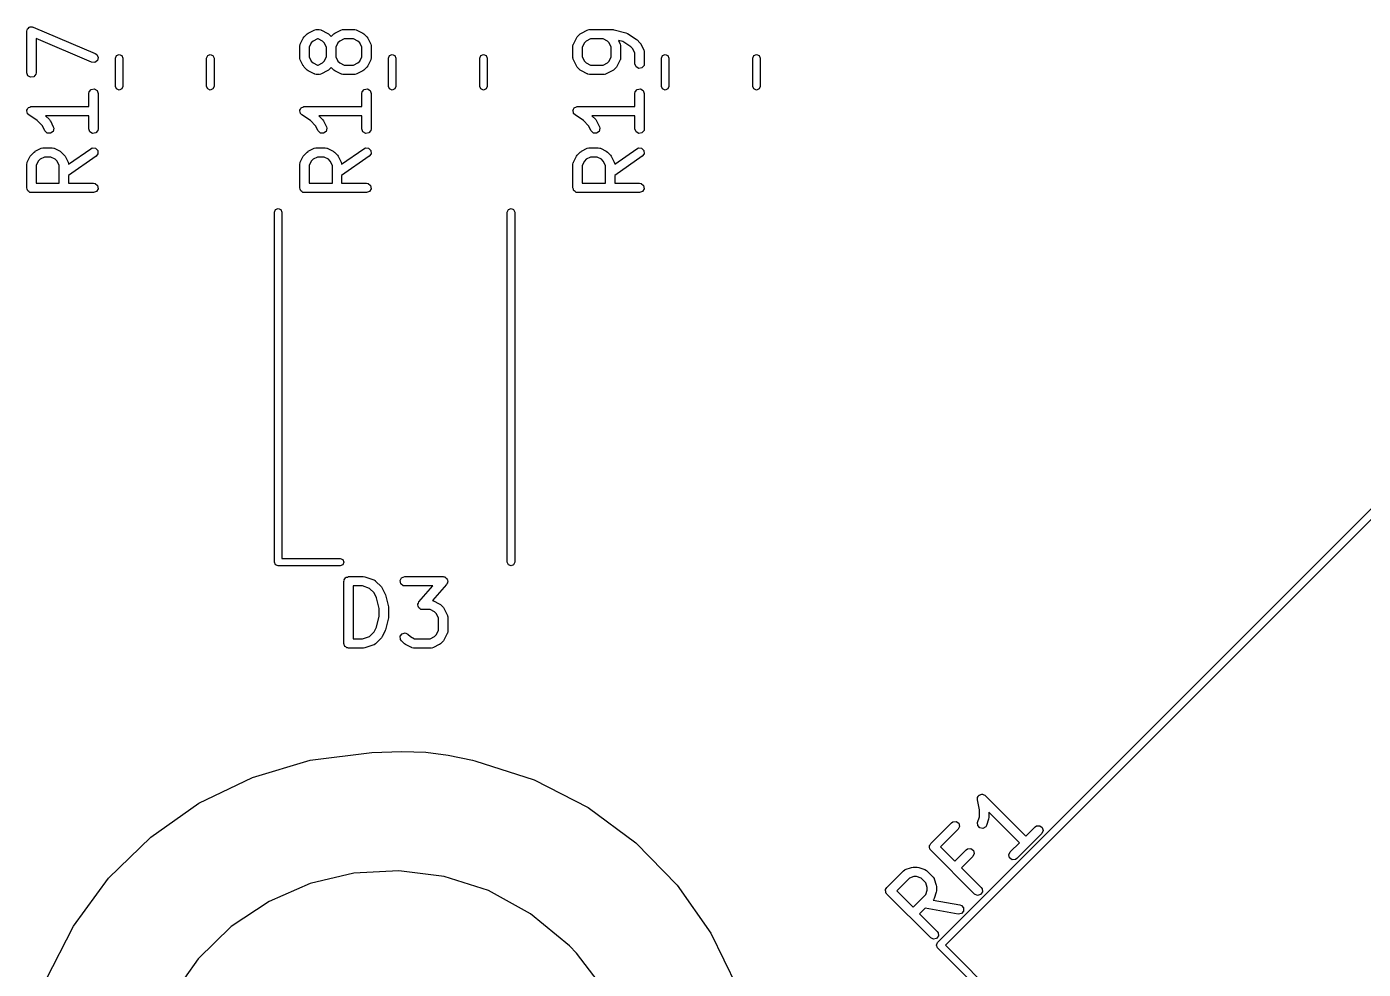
# Model space of a CAD drawing. Extents: x 105.3 to 189, y -138.1 to -56.1.
# Drawn here: x 142.58 to 164.11, y -108 to -92.82 of the extents above; entities that cross this region are included whole.
import ezdxf

# ---------------------------------------------------------------- set-up
doc = ezdxf.new("R2010")
doc.units = 0
doc.layers.add('BLACK', color=7, linetype='CONTINUOUS')

msp = doc.modelspace()

# ---------------------------------------------------------------- linework, layer by layer
at = {"layer": 'BLACK', "linetype": 'CONTINUOUS'}
for p, q in [((142.577, -92.8905), (142.582, -92.8648)), ((142.577, -93.5571), (142.577, -92.8905)), ((142.582, -92.8648), (142.588, -92.858)), ((142.588, -92.858), (142.59, -92.8494)), ((142.59, -92.8494), (142.604, -92.8389)), ((142.604, -92.8389), (142.615, -92.8255)), ((142.615, -92.8255), (142.624, -92.824)), ((142.624, -92.824), (142.631, -92.8187)), ((142.631, -92.8187), (142.648, -92.8197)), ((142.648, -92.8197), (142.665, -92.8166)), ((142.665, -92.8166), (142.673, -92.821)), ((142.673, -92.821), (142.682, -92.8215)), ((142.682, -92.8215), (143.682, -93.2501)), ((143.623, -93.388), (142.727, -93.0042)), ((142.727, -93.0042), (142.727, -93.5571)), ((146.985, -93.095), (147.033, -92.9998)), ((147.033, -92.9998), (147.046, -92.9818)), ((147.046, -92.9818), (147.047, -92.9803)), ((147.047, -92.9803), (147.095, -92.9327)), ((147.095, -92.9327), (147.113, -92.9198)), ((147.113, -92.9198), (147.114, -92.9186)), ((147.114, -92.9186), (147.209, -92.871)), ((147.261, -93.0131), (147.192, -93.0474)), ((147.209, -92.871), (147.234, -92.8636)), ((147.234, -92.8636), (147.239, -92.8646)), ((147.239, -92.8646), (147.243, -92.8631)), ((147.243, -92.8631), (147.29, -92.8631)), ((147.273, -93.0131), (147.261, -93.0131)), ((147.341, -93.0474), (147.273, -93.0131)), ((147.29, -92.8631), (147.316, -92.8676)), ((147.316, -92.8676), (147.32, -92.8705)), ((147.32, -92.8705), (147.324, -92.871)), ((147.324, -92.871), (147.419, -92.9186)), ((147.419, -92.9186), (147.437, -92.932)), ((147.437, -92.932), (147.439, -92.9327)), ((147.439, -92.9327), (147.481, -92.9749)), ((147.481, -92.9749), (147.523, -92.9327)), ((147.523, -92.9327), (147.542, -92.9198)), ((147.542, -92.9198), (147.543, -92.9186)), ((147.543, -92.9186), (147.638, -92.871)), ((147.689, -93.0131), (147.621, -93.0474)), ((147.638, -92.871), (147.663, -92.8636)), ((147.663, -92.8636), (147.667, -92.8646)), ((147.667, -92.8646), (147.671, -92.8631)), ((147.671, -92.8631), (147.862, -92.8631)), ((147.844, -93.0131), (147.689, -93.0131)), ((147.913, -93.0474), (147.844, -93.0131)), ((147.862, -92.8631), (147.888, -92.8676)), ((147.888, -92.8676), (147.891, -92.8705)), ((147.891, -92.8705), (147.895, -92.871)), ((147.895, -92.871), (147.991, -92.9186)), ((147.991, -92.9186), (148.009, -92.932)), ((148.009, -92.932), (148.01, -92.9327)), ((148.01, -92.9327), (148.058, -92.9803)), ((148.058, -92.9803), (148.071, -92.9987)), ((148.071, -92.9987), (148.072, -92.9998)), ((148.072, -92.9998), (148.119, -93.095)), ((151.385, -93.095), (151.433, -92.9998)), ((151.433, -92.9998), (151.446, -92.9818)), ((151.446, -92.9818), (151.447, -92.9803)), ((151.447, -92.9803), (151.495, -92.9327)), ((151.495, -92.9327), (151.513, -92.9198)), ((151.513, -92.9198), (151.514, -92.9186)), ((151.514, -92.9186), (151.609, -92.871)), ((151.661, -93.0131), (151.592, -93.0474)), ((151.609, -92.871), (151.634, -92.8636)), ((151.634, -92.8636), (151.639, -92.8646)), ((151.639, -92.8646), (151.643, -92.8631)), ((151.643, -92.8631), (152.024, -92.8631)), ((151.863, -93.0131), (151.661, -93.0131)), ((151.932, -93.0474), (151.863, -93.0131)), ((152.024, -92.8631), (152.039, -92.8657)), ((152.039, -92.8657), (152.042, -92.8653)), ((152.042, -92.8653), (152.232, -92.913)), ((152.232, -92.913), (152.255, -92.9232)), ((152.255, -92.9232), (152.256, -92.9233)), ((152.256, -92.9233), (152.399, -93.0185)), ((152.399, -93.0185), (152.407, -93.0264)), ((152.407, -93.0264), (152.41, -93.0279)), ((152.41, -93.0279), (152.458, -93.0755)), ((146.977, -93.1286), (146.982, -93.1029)), ((146.977, -93.319), (146.977, -93.1286)), ((146.982, -93.1029), (146.985, -93.0995)), ((146.985, -93.0995), (146.985, -93.095)), ((147.162, -93.0778), (147.127, -93.1463)), ((147.127, -93.1463), (147.127, -93.3013)), ((147.192, -93.0474), (147.162, -93.0778)), ((147.372, -93.0778), (147.341, -93.0474)), ((147.406, -93.1463), (147.372, -93.0778)), ((147.406, -93.3013), (147.406, -93.1463)), ((147.59, -93.0778), (147.556, -93.1463)), ((147.556, -93.1463), (147.556, -93.3013)), ((147.621, -93.0474), (147.59, -93.0778)), ((147.943, -93.0778), (147.913, -93.0474)), ((147.977, -93.1463), (147.943, -93.0778)), ((147.977, -93.3013), (147.977, -93.1463)), ((148.119, -93.095), (148.127, -93.12)), ((148.127, -93.12), (148.126, -93.1244)), ((148.126, -93.1244), (148.127, -93.1286)), ((148.127, -93.1286), (148.127, -93.319)), ((151.377, -93.1286), (151.382, -93.1029)), ((151.377, -93.319), (151.377, -93.1286)), ((151.382, -93.1029), (151.385, -93.0995)), ((151.385, -93.0995), (151.385, -93.095)), ((151.562, -93.0778), (151.527, -93.1463)), ((151.527, -93.1463), (151.527, -93.3013)), ((151.592, -93.0474), (151.562, -93.0778)), ((151.962, -93.0778), (151.932, -93.0474)), ((151.996, -93.1463), (151.962, -93.0778)), ((151.996, -93.3013), (151.996, -93.1463)), ((152.183, -93.0553), (152.109, -93.0368)), ((152.109, -93.0368), (152.139, -93.095)), ((152.139, -93.095), (152.146, -93.12)), ((152.146, -93.12), (152.145, -93.1244)), ((152.145, -93.1244), (152.146, -93.1286)), ((152.146, -93.1286), (152.146, -93.319)), ((152.309, -93.1392), (152.183, -93.0553)), ((152.343, -93.173), (152.309, -93.1392)), ((152.377, -93.2415), (152.343, -93.173)), ((152.377, -93.4143), (152.377, -93.2415)), ((152.458, -93.0755), (152.471, -93.0939)), ((152.471, -93.0939), (152.472, -93.095)), ((152.472, -93.095), (152.519, -93.1903)), ((152.519, -93.1903), (152.527, -93.2152)), ((152.527, -93.2152), (152.526, -93.2196)), ((152.526, -93.2196), (152.527, -93.2238)), ((152.527, -93.2238), (152.527, -93.4143)), ((143.674, -93.3908), (143.623, -93.388)), ((143.715, -93.3601), (143.674, -93.3908)), ((143.682, -93.2501), (143.704, -93.2644)), ((143.704, -93.2644), (143.727, -93.3102)), ((143.727, -93.3102), (143.715, -93.3601)), ((144.005, -93.3229), (144.023, -93.2805)), ((144.005, -93.7771), (144.005, -93.3229)), ((144.023, -93.2805), (144.065, -93.2629)), ((144.065, -93.2629), (144.107, -93.2805)), ((144.107, -93.2805), (144.125, -93.3229)), ((144.125, -93.3229), (144.125, -93.7771)), ((145.475, -93.3229), (145.493, -93.2805)), ((145.475, -93.7771), (145.475, -93.3229)), ((145.493, -93.2805), (145.535, -93.2629)), ((145.535, -93.2629), (145.577, -93.2805)), ((145.577, -93.2805), (145.595, -93.3229)), ((145.595, -93.3229), (145.595, -93.7771)), ((146.979, -93.3233), (146.977, -93.319)), ((146.978, -93.3276), (146.979, -93.3233)), ((146.985, -93.3526), (146.978, -93.3276)), ((147.033, -93.4478), (146.985, -93.3526)), ((147.034, -93.449), (147.033, -93.4478)), ((147.047, -93.4673), (147.034, -93.449)), ((147.127, -93.3013), (147.162, -93.3699)), ((147.162, -93.3699), (147.192, -93.4003)), ((147.192, -93.4003), (147.261, -93.4345)), ((147.261, -93.4345), (147.273, -93.4345)), ((147.273, -93.4345), (147.341, -93.4003)), ((147.341, -93.4003), (147.372, -93.3699)), ((147.372, -93.3699), (147.406, -93.3013)), ((147.556, -93.3013), (147.59, -93.3699)), ((147.59, -93.3699), (147.621, -93.4003)), ((147.621, -93.4003), (147.689, -93.4345)), ((147.689, -93.4345), (147.844, -93.4345)), ((147.844, -93.4345), (147.913, -93.4003)), ((147.913, -93.4003), (147.943, -93.3699)), ((147.943, -93.3699), (147.977, -93.3013)), ((148.072, -93.4478), (148.058, -93.4658)), ((148.119, -93.3526), (148.072, -93.4478)), ((148.12, -93.3481), (148.119, -93.3526)), ((148.123, -93.3447), (148.12, -93.3481)), ((148.127, -93.319), (148.123, -93.3447)), ((148.405, -93.3229), (148.423, -93.2805)), ((148.405, -93.7771), (148.405, -93.3229)), ((148.423, -93.2805), (148.465, -93.2629)), ((148.465, -93.2629), (148.507, -93.2805)), ((148.507, -93.2805), (148.525, -93.3229)), ((148.525, -93.3229), (148.525, -93.7771)), ((149.875, -93.3229), (149.893, -93.2805)), ((149.875, -93.7771), (149.875, -93.3229)), ((149.893, -93.2805), (149.935, -93.2629)), ((149.935, -93.2629), (149.977, -93.2805)), ((149.977, -93.2805), (149.995, -93.3229)), ((149.995, -93.3229), (149.995, -93.7771)), ((151.379, -93.3233), (151.377, -93.319)), ((151.378, -93.3276), (151.379, -93.3233)), ((151.385, -93.3526), (151.378, -93.3276)), ((151.433, -93.4478), (151.385, -93.3526)), ((151.434, -93.449), (151.433, -93.4478)), ((151.447, -93.4673), (151.434, -93.449)), ((151.527, -93.3013), (151.562, -93.3699)), ((151.562, -93.3699), (151.592, -93.4003)), ((151.592, -93.4003), (151.661, -93.4345)), ((151.661, -93.4345), (151.863, -93.4345)), ((151.863, -93.4345), (151.932, -93.4003)), ((151.932, -93.4003), (151.962, -93.3699)), ((151.962, -93.3699), (151.996, -93.3013)), ((152.091, -93.4478), (152.078, -93.4658)), ((152.139, -93.3526), (152.091, -93.4478)), ((152.142, -93.3447), (152.139, -93.3481)), ((152.139, -93.3481), (152.139, -93.3526)), ((152.146, -93.319), (152.142, -93.3447)), ((152.395, -93.4625), (152.377, -93.4143)), ((152.523, -93.4399), (152.49, -93.4792)), ((152.527, -93.4143), (152.523, -93.4399)), ((152.805, -93.3229), (152.823, -93.2805)), ((152.805, -93.7771), (152.805, -93.3229)), ((152.823, -93.2805), (152.865, -93.2629)), ((152.865, -93.2629), (152.907, -93.2805)), ((152.907, -93.2805), (152.925, -93.3229)), ((152.925, -93.3229), (152.925, -93.7771)), ((154.275, -93.3229), (154.293, -93.2805)), ((154.275, -93.7771), (154.275, -93.3229)), ((154.293, -93.2805), (154.335, -93.2629)), ((154.335, -93.2629), (154.377, -93.2805)), ((154.377, -93.2805), (154.395, -93.3229)), ((154.395, -93.3229), (154.395, -93.7771)), ((142.595, -93.6054), (142.577, -93.5571)), ((142.639, -93.631), (142.595, -93.6054)), ((142.69, -93.6221), (142.639, -93.631)), ((142.723, -93.5828), (142.69, -93.6221)), ((142.727, -93.5571), (142.723, -93.5828)), ((147.095, -93.5149), (147.047, -93.4673)), ((147.096, -93.5156), (147.095, -93.5149)), ((147.114, -93.529), (147.096, -93.5156)), ((147.209, -93.5766), (147.114, -93.529)), ((147.214, -93.5771), (147.209, -93.5766)), ((147.217, -93.58), (147.214, -93.5771)), ((147.243, -93.5845), (147.217, -93.58)), ((147.29, -93.5845), (147.243, -93.5845)), ((147.295, -93.583), (147.29, -93.5845)), ((147.299, -93.584), (147.295, -93.583)), ((147.324, -93.5766), (147.299, -93.584)), ((147.419, -93.529), (147.324, -93.5766)), ((147.42, -93.5278), (147.419, -93.529)), ((147.439, -93.5149), (147.42, -93.5278)), ((147.481, -93.4727), (147.439, -93.5149)), ((147.523, -93.5149), (147.481, -93.4727)), ((147.525, -93.5156), (147.523, -93.5149)), ((147.543, -93.529), (147.525, -93.5156)), ((147.638, -93.5766), (147.543, -93.529)), ((147.642, -93.5771), (147.638, -93.5766)), ((147.646, -93.58), (147.642, -93.5771)), ((147.671, -93.5845), (147.646, -93.58)), ((147.862, -93.5845), (147.671, -93.5845)), ((147.866, -93.583), (147.862, -93.5845)), ((147.87, -93.584), (147.866, -93.583)), ((147.895, -93.5766), (147.87, -93.584)), ((147.991, -93.529), (147.895, -93.5766)), ((147.992, -93.5278), (147.991, -93.529)), ((148.01, -93.5149), (147.992, -93.5278)), ((148.058, -93.4673), (148.01, -93.5149)), ((148.058, -93.4658), (148.058, -93.4673)), ((151.495, -93.5149), (151.447, -93.4673)), ((151.496, -93.5156), (151.495, -93.5149)), ((151.514, -93.529), (151.496, -93.5156)), ((151.609, -93.5766), (151.514, -93.529)), ((151.614, -93.5771), (151.609, -93.5766)), ((151.617, -93.58), (151.614, -93.5771)), ((151.643, -93.5845), (151.617, -93.58)), ((151.881, -93.5845), (151.643, -93.5845)), ((151.885, -93.583), (151.881, -93.5845)), ((151.89, -93.584), (151.885, -93.583)), ((151.914, -93.5766), (151.89, -93.584)), ((152.01, -93.529), (151.914, -93.5766)), ((152.011, -93.5278), (152.01, -93.529)), ((152.029, -93.5149), (152.011, -93.5278)), ((152.077, -93.4673), (152.029, -93.5149)), ((152.078, -93.4658), (152.077, -93.4673)), ((152.439, -93.4881), (152.395, -93.4625)), ((152.49, -93.4792), (152.439, -93.4881)), ((143.577, -93.8905), (143.582, -93.8648)), ((143.582, -93.8648), (143.615, -93.8255)), ((143.615, -93.8255), (143.665, -93.8166)), ((143.665, -93.8166), (143.71, -93.8423)), ((143.71, -93.8423), (143.727, -93.8905)), ((144.023, -93.8195), (144.005, -93.7771)), ((144.065, -93.8371), (144.023, -93.8195)), ((144.107, -93.8195), (144.065, -93.8371)), ((144.125, -93.7771), (144.107, -93.8195)), ((145.493, -93.8195), (145.475, -93.7771)), ((145.535, -93.8371), (145.493, -93.8195)), ((145.577, -93.8195), (145.535, -93.8371)), ((145.595, -93.7771), (145.577, -93.8195)), ((147.977, -93.8905), (147.982, -93.8648)), ((147.982, -93.8648), (148.015, -93.8255)), ((148.015, -93.8255), (148.065, -93.8166)), ((148.065, -93.8166), (148.11, -93.8423)), ((148.11, -93.8423), (148.127, -93.8905)), ((148.423, -93.8195), (148.405, -93.7771)), ((148.465, -93.8371), (148.423, -93.8195)), ((148.507, -93.8195), (148.465, -93.8371)), ((148.525, -93.7771), (148.507, -93.8195)), ((149.893, -93.8195), (149.875, -93.7771)), ((149.935, -93.8371), (149.893, -93.8195)), ((149.977, -93.8195), (149.935, -93.8371)), ((149.995, -93.7771), (149.977, -93.8195)), ((152.377, -93.8905), (152.382, -93.8648)), ((152.382, -93.8648), (152.415, -93.8255)), ((152.415, -93.8255), (152.465, -93.8166)), ((152.465, -93.8166), (152.51, -93.8423)), ((152.51, -93.8423), (152.527, -93.8905)), ((152.823, -93.8195), (152.805, -93.7771)), ((152.865, -93.8371), (152.823, -93.8195)), ((152.907, -93.8195), (152.865, -93.8371)), ((152.925, -93.7771), (152.907, -93.8195)), ((154.293, -93.8195), (154.275, -93.7771)), ((154.335, -93.8371), (154.293, -93.8195)), ((154.377, -93.8195), (154.335, -93.8371)), ((154.395, -93.7771), (154.377, -93.8195)), ((142.625, -94.1113), (142.644, -94.1016)), ((142.644, -94.1016), (142.648, -94.1027)), ((142.648, -94.1027), (142.652, -94.1012)), ((142.652, -94.1012), (143.577, -94.1012)), ((143.577, -94.1012), (143.577, -93.8905)), ((143.727, -93.8905), (143.727, -94.4619)), ((147.025, -94.1113), (147.044, -94.1016)), ((147.044, -94.1016), (147.048, -94.1027)), ((147.048, -94.1027), (147.052, -94.1012)), ((147.052, -94.1012), (147.977, -94.1012)), ((147.977, -94.1012), (147.977, -93.8905)), ((148.127, -93.8905), (148.127, -94.4619)), ((151.425, -94.1113), (151.444, -94.1016)), ((151.444, -94.1016), (151.448, -94.1027)), ((151.448, -94.1027), (151.452, -94.1012)), ((151.452, -94.1012), (152.377, -94.1012)), ((152.377, -94.1012), (152.377, -93.8905)), ((152.527, -93.8905), (152.527, -94.4619)), ((142.578, -94.1714), (142.579, -94.1674)), ((142.584, -94.1923), (142.578, -94.1714)), ((142.579, -94.1632), (142.589, -94.1443)), ((142.579, -94.1674), (142.579, -94.1632)), ((142.587, -94.2137), (142.584, -94.1923)), ((142.591, -94.2165), (142.587, -94.2137)), ((142.589, -94.1443), (142.598, -94.1244)), ((142.592, -94.2206), (142.591, -94.2165)), ((142.611, -94.2386), (142.592, -94.2206)), ((142.598, -94.1244), (142.602, -94.1225)), ((142.602, -94.1225), (142.604, -94.1187)), ((142.604, -94.1187), (142.625, -94.1113)), ((142.747, -94.3297), (142.611, -94.2386)), ((143.577, -94.2512), (142.881, -94.2512)), ((142.881, -94.2512), (142.944, -94.3136)), ((142.944, -94.3136), (142.956, -94.332)), ((143.577, -94.4619), (143.577, -94.2512)), ((146.978, -94.1714), (146.979, -94.1674)), ((146.984, -94.1923), (146.978, -94.1714)), ((146.979, -94.1632), (146.989, -94.1443)), ((146.979, -94.1674), (146.979, -94.1632)), ((146.987, -94.2137), (146.984, -94.1923)), ((146.991, -94.2165), (146.987, -94.2137)), ((146.989, -94.1443), (146.998, -94.1244)), ((146.992, -94.2206), (146.991, -94.2165)), ((147.011, -94.2386), (146.992, -94.2206)), ((146.998, -94.1244), (147.002, -94.1225)), ((147.002, -94.1225), (147.004, -94.1187)), ((147.004, -94.1187), (147.025, -94.1113)), ((147.147, -94.3297), (147.011, -94.2386)), ((147.977, -94.2512), (147.281, -94.2512)), ((147.281, -94.2512), (147.344, -94.3136)), ((147.344, -94.3136), (147.356, -94.332)), ((147.977, -94.4619), (147.977, -94.2512)), ((151.378, -94.1714), (151.379, -94.1674)), ((151.384, -94.1923), (151.378, -94.1714)), ((151.379, -94.1632), (151.389, -94.1443)), ((151.379, -94.1674), (151.379, -94.1632)), ((151.387, -94.2137), (151.384, -94.1923)), ((151.391, -94.2165), (151.387, -94.2137)), ((151.389, -94.1443), (151.398, -94.1244)), ((151.392, -94.2206), (151.391, -94.2165)), ((151.411, -94.2386), (151.392, -94.2206)), ((151.398, -94.1244), (151.402, -94.1225)), ((151.402, -94.1225), (151.404, -94.1187)), ((151.404, -94.1187), (151.425, -94.1113)), ((151.547, -94.3297), (151.411, -94.2386)), ((152.377, -94.2512), (151.681, -94.2512)), ((151.681, -94.2512), (151.744, -94.3136)), ((151.744, -94.3136), (151.756, -94.332)), ((152.377, -94.4619), (152.377, -94.2512)), ((142.829, -94.4111), (142.747, -94.3297)), ((142.871, -94.4954), (142.829, -94.4111)), ((142.908, -94.5307), (142.871, -94.4954)), ((142.959, -94.5338), (142.908, -94.5307)), ((142.956, -94.332), (142.958, -94.3331)), ((142.958, -94.3331), (143.005, -94.4284)), ((143.001, -94.5032), (142.959, -94.5338)), ((143.013, -94.4533), (143.001, -94.5032)), ((143.005, -94.4284), (143.013, -94.4533)), ((143.595, -94.5101), (143.577, -94.4619)), ((143.639, -94.5358), (143.595, -94.5101)), ((143.69, -94.5269), (143.639, -94.5358)), ((143.723, -94.4876), (143.69, -94.5269)), ((143.727, -94.4619), (143.723, -94.4876)), ((147.229, -94.4111), (147.147, -94.3297)), ((147.271, -94.4954), (147.229, -94.4111)), ((147.308, -94.5307), (147.271, -94.4954)), ((147.359, -94.5338), (147.308, -94.5307)), ((147.356, -94.332), (147.358, -94.3331)), ((147.358, -94.3331), (147.405, -94.4284)), ((147.401, -94.5032), (147.359, -94.5338)), ((147.413, -94.4533), (147.401, -94.5032)), ((147.405, -94.4284), (147.413, -94.4533)), ((147.995, -94.5101), (147.977, -94.4619)), ((148.039, -94.5358), (147.995, -94.5101)), ((148.09, -94.5269), (148.039, -94.5358)), ((148.123, -94.4876), (148.09, -94.5269)), ((148.127, -94.4619), (148.123, -94.4876)), ((151.629, -94.4111), (151.547, -94.3297)), ((151.671, -94.4954), (151.629, -94.4111)), ((151.708, -94.5307), (151.671, -94.4954)), ((151.759, -94.5338), (151.708, -94.5307)), ((151.756, -94.332), (151.758, -94.3331)), ((151.758, -94.3331), (151.805, -94.4284)), ((151.801, -94.5032), (151.759, -94.5338)), ((151.813, -94.4533), (151.801, -94.5032)), ((151.805, -94.4284), (151.813, -94.4533)), ((152.395, -94.5101), (152.377, -94.4619)), ((152.439, -94.5358), (152.395, -94.5101)), ((152.49, -94.5269), (152.439, -94.5358)), ((152.523, -94.4876), (152.49, -94.5269)), ((152.527, -94.4619), (152.523, -94.4876)), ((142.585, -94.9998), (142.633, -94.9046)), ((142.633, -94.9046), (142.646, -94.8865)), ((142.646, -94.8865), (142.647, -94.8851)), ((142.647, -94.8851), (142.695, -94.8374)), ((142.695, -94.8374), (142.713, -94.8246)), ((142.713, -94.8246), (142.714, -94.8234)), ((142.714, -94.8234), (142.809, -94.7758)), ((142.792, -94.9521), (142.762, -94.9825)), ((142.861, -94.9179), (142.792, -94.9521)), ((142.809, -94.7758), (142.834, -94.7683)), ((142.834, -94.7683), (142.839, -94.7694)), ((142.839, -94.7694), (142.843, -94.7679)), ((142.843, -94.7679), (142.986, -94.7679)), ((142.968, -94.9179), (142.861, -94.9179)), ((143.037, -94.9521), (142.968, -94.9179)), ((142.986, -94.7679), (143.011, -94.7724)), ((143.011, -94.7724), (143.015, -94.7753)), ((143.015, -94.7753), (143.019, -94.7758)), ((143.019, -94.7758), (143.114, -94.8234)), ((143.067, -94.9825), (143.037, -94.9521)), ((143.114, -94.8234), (143.133, -94.8368)), ((143.133, -94.8368), (143.134, -94.8374)), ((143.134, -94.8374), (143.182, -94.8851)), ((143.182, -94.8851), (143.194, -94.9034)), ((143.194, -94.9034), (143.196, -94.9046)), ((143.196, -94.9046), (143.243, -94.9998)), ((143.251, -95.0324), (143.609, -94.7814)), ((143.695, -94.9043), (143.251, -95.2152)), ((143.609, -94.7814), (143.633, -94.7704)), ((143.633, -94.7704), (143.684, -94.7749)), ((143.684, -94.7749), (143.72, -94.8112)), ((143.725, -94.8623), (143.695, -94.9043)), ((143.72, -94.8112), (143.725, -94.8623)), ((146.985, -94.9998), (147.033, -94.9046)), ((147.033, -94.9046), (147.046, -94.8865)), ((147.046, -94.8865), (147.047, -94.8851)), ((147.047, -94.8851), (147.095, -94.8374)), ((147.095, -94.8374), (147.113, -94.8246)), ((147.113, -94.8246), (147.114, -94.8234)), ((147.114, -94.8234), (147.209, -94.7758)), ((147.192, -94.9521), (147.162, -94.9825)), ((147.261, -94.9179), (147.192, -94.9521)), ((147.209, -94.7758), (147.234, -94.7683)), ((147.234, -94.7683), (147.239, -94.7694)), ((147.239, -94.7694), (147.243, -94.7679)), ((147.243, -94.7679), (147.386, -94.7679)), ((147.368, -94.9179), (147.261, -94.9179)), ((147.437, -94.9521), (147.368, -94.9179)), ((147.386, -94.7679), (147.411, -94.7724)), ((147.411, -94.7724), (147.415, -94.7753)), ((147.415, -94.7753), (147.419, -94.7758)), ((147.419, -94.7758), (147.514, -94.8234)), ((147.467, -94.9825), (147.437, -94.9521)), ((147.514, -94.8234), (147.533, -94.8368)), ((147.533, -94.8368), (147.534, -94.8374)), ((147.534, -94.8374), (147.582, -94.8851)), ((147.582, -94.8851), (147.594, -94.9034)), ((147.594, -94.9034), (147.596, -94.9046)), ((147.596, -94.9046), (147.643, -94.9998)), ((147.651, -95.0324), (148.009, -94.7814)), ((148.095, -94.9043), (147.651, -95.2152)), ((148.009, -94.7814), (148.033, -94.7704)), ((148.033, -94.7704), (148.084, -94.7749)), ((148.084, -94.7749), (148.12, -94.8112)), ((148.125, -94.8623), (148.095, -94.9043)), ((148.12, -94.8112), (148.125, -94.8623)), ((151.385, -94.9998), (151.433, -94.9046)), ((151.433, -94.9046), (151.446, -94.8865)), ((151.446, -94.8865), (151.447, -94.8851)), ((151.447, -94.8851), (151.495, -94.8374)), ((151.495, -94.8374), (151.513, -94.8246)), ((151.513, -94.8246), (151.514, -94.8234)), ((151.514, -94.8234), (151.609, -94.7758)), ((151.592, -94.9521), (151.562, -94.9825)), ((151.661, -94.9179), (151.592, -94.9521)), ((151.609, -94.7758), (151.634, -94.7683)), ((151.634, -94.7683), (151.639, -94.7694)), ((151.639, -94.7694), (151.643, -94.7679)), ((151.643, -94.7679), (151.786, -94.7679)), ((151.768, -94.9179), (151.661, -94.9179)), ((151.837, -94.9521), (151.768, -94.9179)), ((151.786, -94.7679), (151.811, -94.7724)), ((151.811, -94.7724), (151.815, -94.7753)), ((151.815, -94.7753), (151.819, -94.7758)), ((151.819, -94.7758), (151.914, -94.8234)), ((151.867, -94.9825), (151.837, -94.9521)), ((151.914, -94.8234), (151.933, -94.8368)), ((151.933, -94.8368), (151.934, -94.8374)), ((151.934, -94.8374), (151.982, -94.8851)), ((151.982, -94.8851), (151.994, -94.9034)), ((151.994, -94.9034), (151.996, -94.9046)), ((151.996, -94.9046), (152.043, -94.9998)), ((152.051, -95.0324), (152.409, -94.7814)), ((152.495, -94.9043), (152.051, -95.2152)), ((152.409, -94.7814), (152.433, -94.7704)), ((152.433, -94.7704), (152.484, -94.7749)), ((152.484, -94.7749), (152.52, -94.8112)), ((152.525, -94.8623), (152.495, -94.9043)), ((152.52, -94.8112), (152.525, -94.8623)), ((142.577, -95.0333), (142.582, -95.0077)), ((142.577, -95.4143), (142.577, -95.0333)), ((142.582, -95.0077), (142.585, -95.0042)), ((142.585, -95.0042), (142.585, -94.9998)), ((142.762, -94.9825), (142.727, -95.051)), ((142.727, -95.051), (142.727, -95.3393)), ((143.101, -95.051), (143.067, -94.9825)), ((143.101, -95.3393), (143.101, -95.051)), ((143.243, -94.9998), (143.251, -95.0248)), ((143.251, -95.0248), (143.25, -95.0291)), ((143.25, -95.0291), (143.251, -95.0324)), ((146.977, -95.0333), (146.982, -95.0077)), ((146.977, -95.4143), (146.977, -95.0333)), ((146.982, -95.0077), (146.985, -95.0042)), ((146.985, -95.0042), (146.985, -94.9998)), ((147.162, -94.9825), (147.127, -95.051)), ((147.127, -95.051), (147.127, -95.3393)), ((147.501, -95.051), (147.467, -94.9825)), ((147.501, -95.3393), (147.501, -95.051)), ((147.643, -94.9998), (147.651, -95.0248)), ((147.651, -95.0248), (147.65, -95.0291)), ((147.65, -95.0291), (147.651, -95.0324)), ((151.377, -95.0333), (151.382, -95.0077)), ((151.377, -95.4143), (151.377, -95.0333)), ((151.382, -95.0077), (151.385, -95.0042)), ((151.385, -95.0042), (151.385, -94.9998)), ((151.562, -94.9825), (151.527, -95.051)), ((151.527, -95.051), (151.527, -95.3393)), ((151.901, -95.051), (151.867, -94.9825)), ((151.901, -95.3393), (151.901, -95.051)), ((152.043, -94.9998), (152.051, -95.0248)), ((152.051, -95.0248), (152.05, -95.0291)), ((152.05, -95.0291), (152.051, -95.0324)), ((142.727, -95.3393), (143.101, -95.3393)), ((143.251, -95.2152), (143.251, -95.3393)), ((143.251, -95.3393), (143.652, -95.3393)), ((143.652, -95.3393), (143.678, -95.3438)), ((143.678, -95.3438), (143.717, -95.3768)), ((143.717, -95.3768), (143.726, -95.4273)), ((147.127, -95.3393), (147.501, -95.3393)), ((147.651, -95.2152), (147.651, -95.3393)), ((147.651, -95.3393), (148.052, -95.3393)), ((148.052, -95.3393), (148.078, -95.3438)), ((148.078, -95.3438), (148.117, -95.3768)), ((148.117, -95.3768), (148.126, -95.4273)), ((151.527, -95.3393), (151.901, -95.3393)), ((152.051, -95.2152), (152.051, -95.3393)), ((152.051, -95.3393), (152.452, -95.3393)), ((152.452, -95.3393), (152.478, -95.3438)), ((152.478, -95.3438), (152.517, -95.3768)), ((152.517, -95.3768), (152.526, -95.4273)), ((142.584, -95.4326), (142.577, -95.4143)), ((142.587, -95.4518), (142.584, -95.4326)), ((142.593, -95.4561), (142.587, -95.4518)), ((142.595, -95.4625), (142.593, -95.4561)), ((142.612, -95.4722), (142.595, -95.4625)), ((142.627, -95.4848), (142.612, -95.4722)), ((142.636, -95.4865), (142.627, -95.4848)), ((142.639, -95.4881), (142.636, -95.4865)), ((142.643, -95.4876), (142.639, -95.4881)), ((142.652, -95.4893), (142.643, -95.4876)), ((143.652, -95.4893), (142.652, -95.4893)), ((143.701, -95.4717), (143.652, -95.4893)), ((143.726, -95.4273), (143.701, -95.4717)), ((146.984, -95.4326), (146.977, -95.4143)), ((146.987, -95.4518), (146.984, -95.4326)), ((146.993, -95.4561), (146.987, -95.4518)), ((146.995, -95.4625), (146.993, -95.4561)), ((147.012, -95.4722), (146.995, -95.4625)), ((147.027, -95.4848), (147.012, -95.4722)), ((147.036, -95.4865), (147.027, -95.4848)), ((147.039, -95.4881), (147.036, -95.4865)), ((147.043, -95.4876), (147.039, -95.4881)), ((147.052, -95.4893), (147.043, -95.4876)), ((148.052, -95.4893), (147.052, -95.4893)), ((148.101, -95.4717), (148.052, -95.4893)), ((148.126, -95.4273), (148.101, -95.4717)), ((151.384, -95.4326), (151.377, -95.4143)), ((151.387, -95.4518), (151.384, -95.4326)), ((151.393, -95.4561), (151.387, -95.4518)), ((151.395, -95.4625), (151.393, -95.4561)), ((151.412, -95.4722), (151.395, -95.4625)), ((151.427, -95.4848), (151.412, -95.4722)), ((151.436, -95.4865), (151.427, -95.4848)), ((151.439, -95.4881), (151.436, -95.4865)), ((151.443, -95.4876), (151.439, -95.4881)), ((151.452, -95.4893), (151.443, -95.4876)), ((152.452, -95.4893), (151.452, -95.4893)), ((152.501, -95.4717), (152.452, -95.4893)), ((152.526, -95.4273), (152.501, -95.4717)), ((146.568, -95.806), (146.586, -95.7636)), ((146.568, -101.445), (146.568, -95.806)), ((146.586, -95.7636), (146.628, -95.746)), ((146.628, -95.746), (146.671, -95.7636)), ((146.671, -95.7636), (146.688, -95.806)), ((146.688, -95.806), (146.688, -101.385)), ((150.32, -95.806), (150.337, -95.7636)), ((150.32, -101.445), (150.32, -95.806)), ((150.337, -95.7636), (150.38, -95.746)), ((150.38, -95.746), (150.422, -95.7636)), ((150.422, -95.7636), (150.44, -95.806)), ((150.44, -95.806), (150.44, -101.445)), ((157.251, -107.571), (165.471, -99.3513)), ((165.514, -99.4786), (157.379, -107.614)), ((146.688, -101.385), (147.628, -101.385)), ((147.628, -101.385), (147.671, -101.402)), ((147.671, -101.402), (147.688, -101.445)), ((146.586, -101.487), (146.568, -101.445)), ((146.628, -101.505), (146.586, -101.487)), ((147.628, -101.505), (146.628, -101.505)), ((147.671, -101.487), (147.628, -101.505)), ((147.688, -101.445), (147.671, -101.487)), ((150.337, -101.487), (150.32, -101.445)), ((150.38, -101.505), (150.337, -101.487)), ((150.422, -101.487), (150.38, -101.505)), ((150.44, -101.445), (150.422, -101.487)), ((147.687, -101.752), (147.689, -101.743)), ((147.687, -102.752), (147.687, -101.752)), ((147.688, -101.739), (147.69, -101.736)), ((147.689, -101.743), (147.688, -101.739)), ((147.69, -101.736), (147.691, -101.727)), ((147.691, -101.727), (147.704, -101.712)), ((147.704, -101.712), (147.714, -101.695)), ((147.714, -101.695), (147.72, -101.693)), ((147.72, -101.693), (147.724, -101.687)), ((147.724, -101.687), (147.744, -101.684)), ((147.744, -101.684), (147.762, -101.677)), ((147.762, -101.677), (148, -101.677)), ((147.837, -101.827), (147.837, -102.677)), ((147.988, -101.827), (147.837, -101.827)), ((148.102, -101.866), (147.988, -101.827)), ((148, -101.677), (148.022, -101.681)), ((148.022, -101.681), (148.024, -101.681)), ((148.024, -101.681), (148.167, -101.729)), ((148.167, -101.729), (148.189, -101.741)), ((148.189, -101.741), (148.192, -101.745)), ((148.192, -101.745), (148.196, -101.747)), ((148.196, -101.747), (148.291, -101.842)), ((148.291, -101.842), (148.304, -101.861)), ((148.593, -101.739), (148.618, -101.695)), ((148.602, -101.79), (148.593, -101.739)), ((148.641, -101.823), (148.602, -101.79)), ((148.618, -101.695), (148.667, -101.677)), ((148.667, -101.827), (148.641, -101.823)), ((148.667, -101.677), (149.286, -101.677)), ((149.12, -101.827), (148.667, -101.827)), ((148.896, -102.084), (149.12, -101.827)), ((149.342, -101.802), (149.115, -102.062)), ((149.286, -101.677), (149.297, -101.679)), ((149.297, -101.679), (149.3, -101.679)), ((149.3, -101.679), (149.303, -101.68)), ((149.303, -101.68), (149.311, -101.682)), ((149.311, -101.682), (149.327, -101.695)), ((149.327, -101.695), (149.344, -101.705)), ((149.349, -101.783), (149.342, -101.802)), ((149.344, -101.705), (149.346, -101.711)), ((149.346, -101.711), (149.351, -101.715)), ((149.36, -101.765), (149.349, -101.783)), ((149.351, -101.715), (149.354, -101.735)), ((149.354, -101.735), (149.361, -101.754)), ((149.361, -101.754), (149.359, -101.76)), ((149.359, -101.76), (149.36, -101.765)), ((148.176, -101.94), (148.102, -101.866)), ((148.215, -102.017), (148.176, -101.94)), ((148.258, -102.19), (148.215, -102.017)), ((148.304, -101.861), (148.305, -101.862)), ((148.305, -101.862), (148.353, -101.957)), ((148.353, -101.957), (148.356, -101.969)), ((148.356, -101.969), (148.358, -101.972)), ((148.358, -101.972), (148.406, -102.163)), ((149.115, -102.062), (149.121, -102.063)), ((149.121, -102.063), (149.124, -102.066)), ((149.124, -102.066), (149.129, -102.066)), ((149.129, -102.066), (149.224, -102.114)), ((148.258, -102.315), (148.258, -102.19)), ((148.406, -102.163), (148.407, -102.178)), ((148.407, -102.178), (148.408, -102.181)), ((148.408, -102.181), (148.408, -102.324)), ((148.877, -102.132), (148.88, -102.126)), ((148.884, -102.151), (148.877, -102.132)), ((148.879, -102.12), (148.889, -102.103)), ((148.88, -102.126), (148.879, -102.12)), ((148.887, -102.171), (148.884, -102.151)), ((148.892, -102.175), (148.887, -102.171)), ((148.889, -102.103), (148.896, -102.084)), ((148.894, -102.18), (148.892, -102.175)), ((148.911, -102.191), (148.894, -102.18)), ((148.927, -102.204), (148.911, -102.191)), ((148.935, -102.205), (148.927, -102.204)), ((148.938, -102.207), (148.935, -102.205)), ((148.941, -102.206), (148.938, -102.207)), ((148.952, -102.208), (148.941, -102.206)), ((149.078, -102.208), (148.952, -102.208)), ((149.146, -102.243), (149.078, -102.208)), ((149.176, -102.273), (149.146, -102.243)), ((149.211, -102.342), (149.176, -102.273)), ((149.224, -102.114), (149.242, -102.127)), ((149.242, -102.127), (149.244, -102.128)), ((149.244, -102.128), (149.291, -102.176)), ((149.291, -102.176), (149.304, -102.194)), ((149.304, -102.194), (149.305, -102.195)), ((149.305, -102.195), (149.353, -102.29)), ((148.176, -102.565), (148.215, -102.488)), ((148.215, -102.488), (148.258, -102.315)), ((148.406, -102.342), (148.358, -102.532)), ((148.408, -102.324), (148.406, -102.339)), ((148.406, -102.339), (148.406, -102.342)), ((149.211, -102.544), (149.211, -102.342)), ((149.353, -102.29), (149.36, -102.315)), ((149.36, -102.315), (149.359, -102.32)), ((149.359, -102.32), (149.361, -102.324)), ((149.361, -102.324), (149.361, -102.562)), ((147.837, -102.677), (147.988, -102.677)), ((147.988, -102.677), (148.102, -102.639)), ((148.102, -102.639), (148.176, -102.565)), ((148.291, -102.663), (148.196, -102.758)), ((148.292, -102.661), (148.291, -102.663)), ((148.305, -102.643), (148.292, -102.661)), ((148.353, -102.548), (148.305, -102.643)), ((148.358, -102.532), (148.353, -102.544)), ((148.353, -102.544), (148.353, -102.548)), ((148.594, -102.638), (148.624, -102.596)), ((148.599, -102.689), (148.594, -102.638)), ((148.614, -102.71), (148.599, -102.689)), ((148.661, -102.758), (148.614, -102.71)), ((148.624, -102.596), (148.673, -102.582)), ((148.673, -102.582), (148.72, -102.604)), ((148.72, -102.604), (148.759, -102.643)), ((148.759, -102.643), (148.827, -102.677)), ((148.827, -102.677), (149.078, -102.677)), ((149.078, -102.677), (149.146, -102.643)), ((149.146, -102.643), (149.176, -102.613)), ((149.176, -102.613), (149.211, -102.544)), ((149.291, -102.71), (149.244, -102.758)), ((149.292, -102.709), (149.291, -102.71)), ((149.305, -102.691), (149.292, -102.709)), ((149.353, -102.595), (149.305, -102.691)), ((149.356, -102.588), (149.353, -102.591)), ((149.353, -102.591), (149.353, -102.595)), ((149.361, -102.562), (149.356, -102.588)), ((147.694, -102.771), (147.687, -102.752)), ((147.697, -102.79), (147.694, -102.771)), ((147.702, -102.794), (147.697, -102.79)), ((147.704, -102.801), (147.702, -102.794)), ((147.721, -102.81), (147.704, -102.801)), ((147.736, -102.823), (147.721, -102.81)), ((147.746, -102.825), (147.736, -102.823)), ((147.749, -102.826), (147.746, -102.825)), ((147.752, -102.826), (147.749, -102.826)), ((147.762, -102.827), (147.752, -102.826)), ((148, -102.827), (147.762, -102.827)), ((148.002, -102.827), (148, -102.827)), ((148.024, -102.824), (148.002, -102.827)), ((148.167, -102.776), (148.024, -102.824)), ((148.17, -102.773), (148.167, -102.776)), ((148.175, -102.773), (148.17, -102.773)), ((148.196, -102.758), (148.175, -102.773)), ((148.663, -102.758), (148.661, -102.758)), ((148.681, -102.772), (148.663, -102.758)), ((148.776, -102.819), (148.681, -102.772)), ((148.78, -102.82), (148.776, -102.819)), ((148.784, -102.823), (148.78, -102.82)), ((148.81, -102.827), (148.784, -102.823)), ((149.095, -102.827), (148.81, -102.827)), ((149.099, -102.826), (149.095, -102.827)), ((149.104, -102.827), (149.099, -102.826)), ((149.129, -102.819), (149.104, -102.827)), ((149.224, -102.772), (149.129, -102.819)), ((149.225, -102.771), (149.224, -102.772)), ((149.244, -102.758), (149.225, -102.771)), ((146.212, -104.913), (147.145, -104.636)), ((147.145, -104.636), (148.138, -104.509)), ((148.138, -104.509), (148.621, -104.494)), ((148.621, -104.494), (149.008, -104.507)), ((149.008, -104.507), (149.365, -104.551)), ((149.365, -104.551), (149.761, -104.634)), ((149.761, -104.634), (149.797, -104.643)), ((149.797, -104.643), (150.753, -104.953)), ((145.351, -105.329), (146.212, -104.913)), ((150.753, -104.953), (151.621, -105.398)), ((157.895, -105.245), (157.897, -105.241)), ((157.896, -105.271), (157.895, -105.245)), ((157.928, -105.432), (157.896, -105.271)), ((157.897, -105.237), (157.909, -105.219)), ((157.897, -105.241), (157.897, -105.237)), ((157.909, -105.219), (157.92, -105.2)), ((157.92, -105.2), (157.924, -105.198)), ((157.924, -105.198), (157.926, -105.195)), ((157.926, -105.195), (157.947, -105.189)), ((157.947, -105.189), (157.968, -105.181)), ((157.968, -105.181), (157.972, -105.183)), ((157.972, -105.183), (157.976, -105.181)), ((157.976, -105.181), (157.996, -105.191)), ((157.996, -105.191), (158.016, -105.198)), ((158.016, -105.198), (158.018, -105.201)), ((158.018, -105.201), (158.022, -105.203)), ((158.022, -105.203), (158.676, -105.857)), ((144.575, -105.874), (145.351, -105.329)), ((151.621, -105.398), (152.393, -105.967)), ((157.928, -105.547), (157.928, -105.432)), ((158.57, -105.963), (158.078, -105.471)), ((158.078, -105.471), (158.078, -105.559)), ((157.142, -105.978), (157.479, -105.641)), ((157.479, -105.641), (157.5, -105.626)), ((157.5, -105.626), (157.551, -105.621)), ((157.551, -105.621), (157.593, -105.651)), ((157.606, -105.7), (157.585, -105.747)), ((157.593, -105.651), (157.606, -105.7)), ((157.898, -105.637), (157.928, -105.547)), ((157.9, -105.688), (157.898, -105.637)), ((157.934, -105.726), (157.9, -105.688)), ((157.984, -105.734), (157.934, -105.726)), ((158.028, -105.707), (157.984, -105.734)), ((158.041, -105.684), (158.028, -105.707)), ((158.074, -105.583), (158.041, -105.684)), ((158.078, -105.559), (158.074, -105.581)), ((158.074, -105.581), (158.074, -105.583)), ((158.676, -105.857), (158.825, -105.708)), ((158.825, -105.708), (158.847, -105.693)), ((158.847, -105.693), (158.898, -105.689)), ((158.898, -105.689), (158.94, -105.718)), ((158.94, -105.718), (158.953, -105.768)), ((143.897, -106.537), (144.575, -105.874)), ((157.585, -105.747), (157.301, -106.031)), ((158.932, -105.814), (158.527, -106.218)), ((158.953, -105.768), (158.932, -105.814)), ((152.393, -105.967), (153.056, -106.645)), ((157.12, -106.024), (157.123, -106.018)), ((157.125, -106.043), (157.12, -106.024)), ((157.122, -106.011), (157.134, -105.995)), ((157.123, -106.018), (157.122, -106.011)), ((157.127, -106.062), (157.125, -106.043)), ((157.133, -106.07), (157.127, -106.062)), ((157.133, -106.074), (157.133, -106.07)), ((157.136, -106.076), (157.133, -106.074)), ((157.134, -105.995), (157.142, -105.978)), ((157.142, -106.084), (157.136, -106.076)), ((157.849, -106.791), (157.142, -106.084)), ((157.301, -106.031), (157.532, -106.261)), ((157.532, -106.261), (157.714, -106.079)), ((157.714, -106.079), (157.736, -106.064)), ((157.736, -106.064), (157.787, -106.059)), ((157.787, -106.059), (157.829, -106.089)), ((157.842, -106.138), (157.82, -106.185)), ((157.829, -106.089), (157.842, -106.138)), ((158.4, -106.159), (158.421, -106.112)), ((158.413, -106.208), (158.4, -106.159)), ((158.421, -106.112), (158.57, -105.963)), ((156.733, -106.397), (156.834, -106.364)), ((156.834, -106.364), (156.857, -106.36)), ((156.857, -106.36), (156.858, -106.36)), ((156.858, -106.36), (156.926, -106.36)), ((156.926, -106.36), (156.948, -106.364)), ((156.948, -106.364), (156.949, -106.364)), ((156.949, -106.364), (157.05, -106.397)), ((157.82, -106.185), (157.638, -106.367)), ((157.638, -106.367), (157.955, -106.685)), ((158.455, -106.238), (158.413, -106.208)), ((158.506, -106.233), (158.455, -106.238)), ((158.527, -106.218), (158.506, -106.233)), ((143.328, -107.309), (143.897, -106.537)), ((147.85, -106.454), (147.146, -106.621)), ((148.575, -106.414), (147.85, -106.454)), ((149.302, -106.507), (148.575, -106.414)), ((150.015, -106.736), (149.302, -106.507)), ((156.435, -106.685), (156.704, -106.415)), ((156.798, -106.534), (156.594, -106.738)), ((156.704, -106.415), (156.725, -106.4)), ((156.725, -106.4), (156.73, -106.4)), ((156.73, -106.4), (156.733, -106.397)), ((156.87, -106.51), (156.798, -106.534)), ((156.913, -106.51), (156.87, -106.51)), ((156.986, -106.534), (156.913, -106.51)), ((157.062, -106.61), (156.986, -106.534)), ((157.05, -106.397), (157.073, -106.41)), ((157.073, -106.41), (157.076, -106.413)), ((157.076, -106.413), (157.08, -106.415)), ((157.08, -106.415), (157.181, -106.516)), ((157.181, -106.516), (157.196, -106.538)), ((157.196, -106.538), (157.196, -106.542)), ((157.196, -106.542), (157.199, -106.546)), ((157.199, -106.546), (157.232, -106.647)), ((147.146, -106.621), (146.481, -106.91)), ((150.695, -107.108), (150.015, -106.736)), ((153.056, -106.645), (153.601, -107.421)), ((156.413, -106.731), (156.416, -106.725)), ((156.418, -106.75), (156.413, -106.731)), ((156.415, -106.718), (156.427, -106.702)), ((156.416, -106.725), (156.415, -106.718)), ((156.42, -106.769), (156.418, -106.75)), ((156.426, -106.778), (156.42, -106.769)), ((156.426, -106.781), (156.426, -106.778)), ((156.429, -106.783), (156.426, -106.781)), ((156.427, -106.702), (156.435, -106.685)), ((156.435, -106.791), (156.429, -106.783)), ((157.142, -107.498), (156.435, -106.791)), ((156.594, -106.738), (156.858, -107.002)), ((156.858, -107.002), (157.062, -106.798)), ((157.086, -106.683), (157.062, -106.61)), ((157.062, -106.798), (157.086, -106.726)), ((157.086, -106.726), (157.086, -106.683)), ((157.232, -106.761), (157.199, -106.862)), ((157.232, -106.647), (157.236, -106.669)), ((157.236, -106.738), (157.232, -106.76)), ((157.232, -106.76), (157.232, -106.761)), ((157.236, -106.669), (157.236, -106.67)), ((157.236, -106.67), (157.236, -106.738)), ((157.895, -106.812), (157.849, -106.791)), ((157.945, -106.799), (157.895, -106.812)), ((157.974, -106.757), (157.945, -106.799)), ((157.955, -106.685), (157.97, -106.706)), ((157.97, -106.706), (157.974, -106.757)), ((146.481, -106.91), (145.872, -107.316)), ((157.052, -107.02), (156.964, -107.108)), ((157.586, -107.115), (157.052, -107.02)), ((157.183, -106.888), (157.181, -106.891)), ((157.181, -106.891), (157.612, -106.967)), ((157.186, -106.885), (157.183, -106.888)), ((157.199, -106.862), (157.186, -106.885)), ((157.612, -106.967), (157.636, -106.976)), ((157.636, -106.976), (157.669, -107.015)), ((157.669, -107.015), (157.669, -107.066)), ((151.323, -107.627), (150.695, -107.108)), ((156.964, -107.108), (157.248, -107.392)), ((157.636, -107.106), (157.586, -107.115)), ((157.669, -107.066), (157.636, -107.106)), ((142.883, -108.177), (143.328, -107.309)), ((145.872, -107.316), (145.339, -107.834)), ((153.601, -107.421), (154.017, -108.282)), ((157.248, -107.392), (157.263, -107.413)), ((157.263, -107.413), (157.267, -107.464)), ((151.437, -107.745), (151.323, -107.627)), ((157.188, -107.52), (157.142, -107.498)), ((157.238, -107.506), (157.188, -107.52)), ((157.234, -107.614), (157.251, -107.571)), ((157.251, -107.656), (157.234, -107.614)), ((157.267, -107.464), (157.238, -107.506)), ((166.444, -116.849), (157.251, -107.656)), ((157.379, -107.614), (166.486, -116.721)), ((145.339, -107.834), (144.898, -108.46)), ((151.923, -108.382), (151.437, -107.745))]:
    msp.add_line(p, q, dxfattribs=at)

doc.saveas('drawing.dxf')
